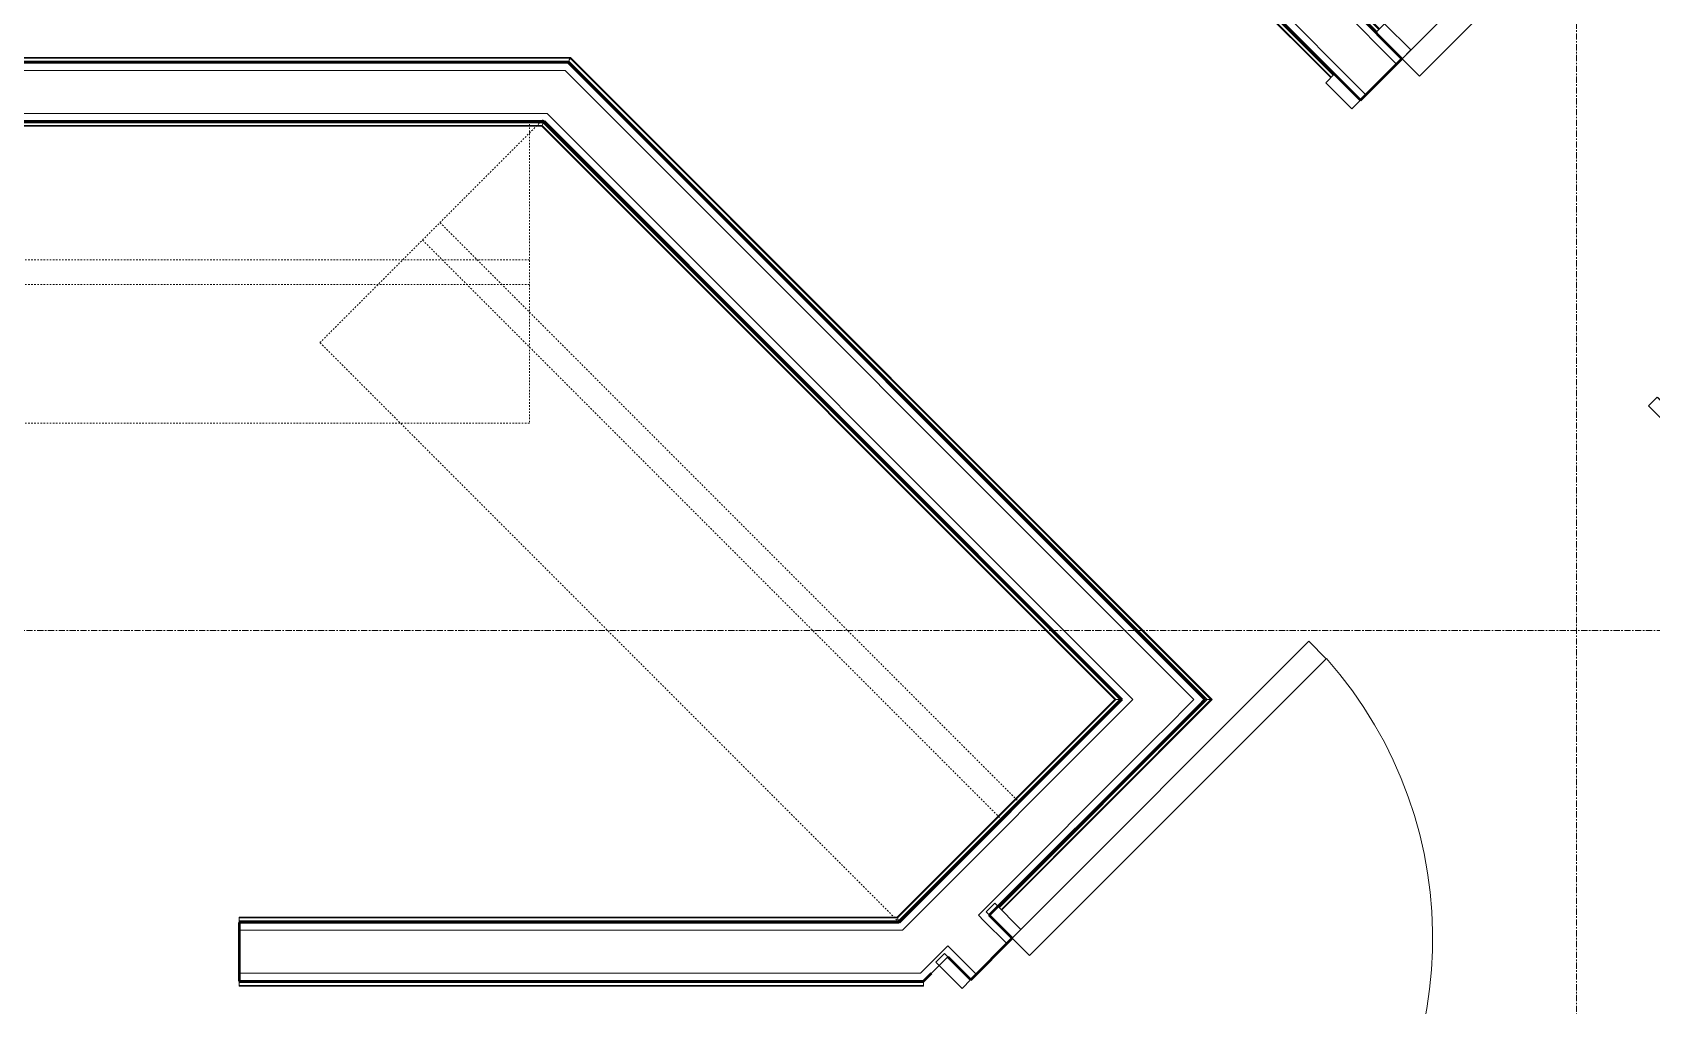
# Model space of a CAD drawing. Header units: inches. Extents: x -4218 to -1830, y 9767 to 12426.
# Drawn here: x -3606.5 to -3475.2, y 11816.8 to 11895.6 of the extents above; entities that cross this region are included whole.
import ezdxf

# ---------------------------------------------------------------- set-up
doc = ezdxf.new("R2010")
doc.units = ezdxf.units.IN
doc.header["$MEASUREMENT"] = 0
doc.linetypes.add('Dash', pattern=[0.25, 0.125, -0.125])
doc.linetypes.add('Grid Line 1_2_', pattern=[0.875, 0.5, -0.125, 0.125, -0.125])
for name, color, linetype, lineweight in [('0-1', 7, 'Continuous', 5), ('0-2', 253, 'Continuous', 9), ('A-DOOR-1', 7, 'Continuous', 9), ('A-DOOR-2', 50, 'Continuous', 20), ('A-DOOR-FRAM-1', 50, 'Continuous', 20), ('A-WALL-1', 250, 'Continuous', 50), ('A-WALL-2', 10, 'Continuous', 13), ('A-WALL-3', 254, 'Continuous', 9), ('A-WALL-4', 253, 'Continuous', 9), ('A-WALL-5', 252, 'Continuous', 9), ('A-WALL-6', 7, 'Continuous', 9), ('Q-CASE-HDLN-1', 7, 'Dash', 9), ('S-GRID-1', 1, 'Grid Line 1_2_', 9)]:
    doc.layers.add(name, color=color, linetype=linetype, lineweight=lineweight)

# ---------------------------------------------------------------- blocks, each defined once
blk = doc.blocks.new('Basic Wall _ INT - W4BØF - _5_8 GYP - 2X4 WOOD_BATT_ - 5_8 GYP_ - ___-2689836-BACKGROUND - 3RD FLOOR')
at = {"layer": 'A-WALL-4'}
for p, q in [((-3536.35, 11823.92), (-3536.38, 11823.98)), ((-3536.29, 11823.77), (-3536.35, 11823.92)), ((-3536.26, 11823.7), (-3536.29, 11823.77)), ((-3536.21, 11823.56), (-3536.22, 11823.59))]:
    blk.add_line(p, q, dxfattribs=at)
at = {"layer": 'A-WALL-5'}
for p, q in [((-3623.7, 11823.92), (-3666.55, 11823.92)), ((-3666.55, 11823.56), (-3623.7, 11823.56)), ((-3623.7, 11823.92), (-3623.7, 11823.98)), ((-3623.7, 11823.77), (-3623.7, 11823.92)), ((-3623.7, 11823.7), (-3623.7, 11823.77)), ((-3623.7, 11823.56), (-3623.7, 11823.59)), ((-3589.7, 11823.98), (-3589.7, 11823.92)), ((-3589.7, 11823.92), (-3589.7, 11823.77)), ((-3536.35, 11823.92), (-3589.7, 11823.92)), ((-3589.7, 11823.77), (-3589.7, 11823.7)), ((-3589.7, 11823.59), (-3589.7, 11823.56)), ((-3589.7, 11823.56), (-3536.21, 11823.56))]:
    blk.add_line(p, q, dxfattribs=at)
at = {"layer": 'A-WALL-6'}
for p, q in [((-3623.7, 11823.98), (-3666.55, 11823.98)), ((-3623.7, 11823.69), (-3666.55, 11823.69)), ((-3623.7, 11823.98), (-3623.7, 11823.69)), ((-3623.7, 11823.69), (-3623.7, 11823.61)), ((-3623.7, 11823.61), (-3623.7, 11823.56)), ((-3589.7, 11823.69), (-3589.7, 11823.98)), ((-3536.38, 11823.98), (-3589.7, 11823.98)), ((-3536.26, 11823.69), (-3589.7, 11823.69)), ((-3589.7, 11823.61), (-3589.7, 11823.69)), ((-3589.7, 11823.56), (-3589.7, 11823.61))]:
    blk.add_line(p, q, dxfattribs=at)
at = {"layer": 'A-WALL-6', "flags": 128}
for points in [[(-3536.38, 11823.98), (-3536.33, 11823.86), (-3536.29, 11823.77), (-3536.27, 11823.71), (-3536.26, 11823.69)], [(-3536.26, 11823.69), (-3536.26, 11823.69), (-3536.25, 11823.68), (-3536.25, 11823.67), (-3536.24, 11823.65), (-3536.23, 11823.63), (-3536.22, 11823.61)]]:
    blk.add_lwpolyline(points, dxfattribs=at)
blk = doc.blocks.new('Basic Wall _ INT - W4BØF - _5_8 GYP - 2X4 WOOD_BATT_ - 5_8 GYP_ - ___-2689835-BACKGROUND - 3RD FLOOR')
at = {"layer": 'A-WALL-5'}
for p, q in [((-3589.7, 11818.81), (-3589.7, 11818.79)), ((-3589.7, 11818.81), (-3534.24, 11818.81)), ((-3589.7, 11818.67), (-3589.7, 11818.61)), ((-3589.7, 11818.61), (-3589.7, 11818.46)), ((-3589.7, 11818.46), (-3589.7, 11818.4)), ((-3534.24, 11818.46), (-3589.7, 11818.46)), ((-3534.24, 11818.79), (-3534.24, 11818.81)), ((-3534.24, 11818.61), (-3534.24, 11818.67)), ((-3534.24, 11818.46), (-3534.24, 11818.61)), ((-3534.24, 11818.4), (-3534.24, 11818.46))]:
    blk.add_line(p, q, dxfattribs=at)
at = {"layer": 'A-WALL-6'}
for p, q in [((-3589.7, 11818.77), (-3589.7, 11818.81)), ((-3589.7, 11818.69), (-3589.7, 11818.77)), ((-3589.7, 11818.69), (-3534.24, 11818.69)), ((-3589.7, 11818.4), (-3589.7, 11818.69)), ((-3534.24, 11818.4), (-3589.7, 11818.4)), ((-3534.24, 11818.81), (-3534.24, 11818.77)), ((-3534.24, 11818.77), (-3534.24, 11818.69)), ((-3534.24, 11818.69), (-3534.24, 11818.4))]:
    blk.add_line(p, q, dxfattribs=at)
blk = doc.blocks.new('Basic Wall _ INT - W4BØF - _5_8 GYP - 2X4 WOOD_BATT_ - 5_8 GYP_ - ___-2689842-BACKGROUND - 3RD FLOOR')
at = {"layer": 'A-WALL-4'}
for p, q in [((-3563.03, 11893.21), (-3563.04, 11893.19)), ((-3562.95, 11893.39), (-3562.98, 11893.33)), ((-3562.89, 11893.54), (-3562.95, 11893.4)), ((-3562.86, 11893.6), (-3562.89, 11893.54)), ((-3511.45, 11841.6), (-3511.42, 11841.6)), ((-3511.25, 11841.6), (-3511.16, 11841.6)), ((-3511.16, 11841.6), (-3510.95, 11841.6)), ((-3510.95, 11841.6), (-3510.86, 11841.6))]:
    blk.add_line(p, q, dxfattribs=at)
at = {"layer": 'A-WALL-5'}
for p, q in [((-3563.04, 11893.19), (-3511.45, 11841.6)), ((-3510.95, 11841.6), (-3562.89, 11893.54))]:
    blk.add_line(p, q, dxfattribs=at)
at = {"layer": 'A-WALL-6'}
for p, q in [((-3511.27, 11841.6), (-3562.98, 11893.31)), ((-3510.86, 11841.6), (-3562.86, 11893.6))]:
    blk.add_line(p, q, dxfattribs=at)
at = {"layer": 'A-WALL-6', "flags": 128}
for points in [[(-3563.02, 11893.23), (-3563.01, 11893.25), (-3563, 11893.27), (-3562.99, 11893.29), (-3562.99, 11893.3), (-3562.99, 11893.31), (-3562.98, 11893.31)], [(-3562.98, 11893.31), (-3562.98, 11893.33), (-3562.95, 11893.39), (-3562.91, 11893.48), (-3562.86, 11893.6)], [(-3511.27, 11841.6), (-3511.28, 11841.6), (-3511.29, 11841.6), (-3511.31, 11841.6), (-3511.33, 11841.6), (-3511.36, 11841.6), (-3511.39, 11841.6)], [(-3510.86, 11841.6), (-3511.03, 11841.6), (-3511.16, 11841.6), (-3511.25, 11841.6), (-3511.27, 11841.6)]]:
    blk.add_lwpolyline(points, dxfattribs=at)
blk = doc.blocks.new('Basic Wall _ INT - W4BØF - _5_8 GYP - 2X4 WOOD_BATT_ - 5_8 GYP_ - ___-2689841-BACKGROUND - 3RD FLOOR')
at = {"layer": 'A-WALL-4'}
for p, q in [((-3565.15, 11888.09), (-3565.17, 11888.03)), ((-3565.09, 11888.23), (-3565.15, 11888.09)), ((-3565.06, 11888.3), (-3565.09, 11888.24)), ((-3565, 11888.44), (-3565.01, 11888.42)), ((-3518.75, 11841.6), (-3518.66, 11841.6)), ((-3518.66, 11841.6), (-3518.46, 11841.6)), ((-3518.45, 11841.6), (-3518.37, 11841.6)), ((-3518.2, 11841.6), (-3518.17, 11841.6))]:
    blk.add_line(p, q, dxfattribs=at)
at = {"layer": 'A-WALL-5'}
for p, q in [((-3518.66, 11841.6), (-3565.15, 11888.09)), ((-3565, 11888.44), (-3518.17, 11841.6))]:
    blk.add_line(p, q, dxfattribs=at)
at = {"layer": 'A-WALL-6'}
for p, q in [((-3518.75, 11841.6), (-3565.17, 11888.03)), ((-3565.06, 11888.31), (-3518.34, 11841.6))]:
    blk.add_line(p, q, dxfattribs=at)
at = {"layer": 'A-WALL-6', "flags": 128}
for points in [[(-3565.17, 11888.03), (-3565.13, 11888.15), (-3565.09, 11888.24), (-3565.06, 11888.29), (-3565.06, 11888.31)], [(-3565.06, 11888.31), (-3565.05, 11888.32), (-3565.05, 11888.33), (-3565.05, 11888.34), (-3565.04, 11888.36), (-3565.03, 11888.38), (-3565.02, 11888.4)], [(-3518.34, 11841.6), (-3518.37, 11841.6), (-3518.45, 11841.6), (-3518.58, 11841.6), (-3518.75, 11841.6)], [(-3518.23, 11841.6), (-3518.26, 11841.6), (-3518.29, 11841.6), (-3518.31, 11841.6), (-3518.33, 11841.6), (-3518.34, 11841.6), (-3518.34, 11841.6)]]:
    blk.add_lwpolyline(points, dxfattribs=at)
blk = doc.blocks.new('OD_CW_Closet - OD_CW_Closet-3110467-BACKGROUND - 3RD FLOOR')
at = {"layer": 'Q-CASE-HDLN-1'}
for p, q in [((0.74, -24), (0.74, 1.51)), ((0.74, 1.51), (67.13, 1.51)), ((67.13, 1.51), (67.13, -24)), ((0.74, -10.24), (67.13, -10.24)), ((0.74, -12.24), (67.13, -12.24)), ((67.13, -24), (0.74, -24))]:
    blk.add_line(p, q, dxfattribs=at)
blk = doc.blocks.new('OD_CW_Closet - OD_CW_Closet-3109491-BACKGROUND - 3RD FLOOR')
at = {"layer": 'Q-CASE-HDLN-1'}
for p, q in [((0.74, -24), (0.74, 0.45)), ((0.74, 0.45), (102.1, 0.45)), ((102.1, 0.45), (102.1, -24)), ((0.74, -10.78), (102.1, -10.78)), ((0.74, -12.78), (102.1, -12.78)), ((102.1, -24), (0.74, -24))]:
    blk.add_line(p, q, dxfattribs=at)
blk = doc.blocks.new('Basic Wall _ INT - W4BØF - _5_8 GYP - 2X4 WOOD_BATT_ - 5_8 GYP_ - ___-2689847-BACKGROUND - 3RD FLOOR')
at = {"layer": 'A-WALL-4'}
for p, q in [((-3667.55, 11888.44), (-3667.52, 11888.42)), ((-3667.41, 11888.3), (-3667.35, 11888.24)), ((-3667.34, 11888.23), (-3667.2, 11888.09)), ((-3667.2, 11888.09), (-3667.14, 11888.03)), ((-3565.17, 11888.03), (-3565.15, 11888.09)), ((-3565.15, 11888.09), (-3565.09, 11888.23)), ((-3565.09, 11888.24), (-3565.06, 11888.3)), ((-3565.01, 11888.42), (-3565, 11888.44))]:
    blk.add_line(p, q, dxfattribs=at)
at = {"layer": 'A-WALL-5'}
for p, q in [((-3565, 11888.44), (-3667.55, 11888.44)), ((-3667.2, 11888.09), (-3565.15, 11888.09))]:
    blk.add_line(p, q, dxfattribs=at)
at = {"layer": 'A-WALL-6'}
for p, q in [((-3667.51, 11888.4), (-3667.55, 11888.44)), ((-3667.42, 11888.31), (-3565.06, 11888.31)), ((-3667.14, 11888.03), (-3565.17, 11888.03))]:
    blk.add_line(p, q, dxfattribs=at)
at = {"layer": 'A-WALL-6', "flags": 128}
for points in [[(-3667.42, 11888.31), (-3667.43, 11888.32), (-3667.43, 11888.33), (-3667.45, 11888.34), (-3667.46, 11888.36), (-3667.48, 11888.38), (-3667.51, 11888.4)], [(-3667.14, 11888.03), (-3667.25, 11888.15), (-3667.35, 11888.24), (-3667.4, 11888.29), (-3667.42, 11888.31)], [(-3565.06, 11888.31), (-3565.06, 11888.29), (-3565.09, 11888.24), (-3565.13, 11888.15), (-3565.17, 11888.03)], [(-3565.02, 11888.4), (-3565.03, 11888.38), (-3565.04, 11888.36), (-3565.05, 11888.34), (-3565.05, 11888.33), (-3565.05, 11888.32), (-3565.06, 11888.31)]]:
    blk.add_lwpolyline(points, dxfattribs=at)
blk = doc.blocks.new('Basic Wall _ INT - W4BØF - _5_8 GYP - 2X4 WOOD_BATT_ - 5_8 GYP_ - ___-2689848-BACKGROUND - 3RD FLOOR')
at = {"layer": 'A-WALL-4'}
for p, q in [((-3563.04, 11893.19), (-3563.03, 11893.21)), ((-3562.98, 11893.33), (-3562.95, 11893.39)), ((-3562.95, 11893.4), (-3562.89, 11893.54)), ((-3562.89, 11893.54), (-3562.86, 11893.6))]:
    blk.add_line(p, q, dxfattribs=at)
at = {"layer": 'A-WALL-5'}
for p, q in [((-3667.55, 11893.6), (-3667.55, 11893.54)), ((-3667.55, 11893.54), (-3667.55, 11893.4)), ((-3667.55, 11893.54), (-3562.89, 11893.54)), ((-3667.55, 11893.39), (-3667.55, 11893.33)), ((-3667.55, 11893.21), (-3667.55, 11893.19)), ((-3563.04, 11893.19), (-3667.55, 11893.19))]:
    blk.add_line(p, q, dxfattribs=at)
at = {"layer": 'A-WALL-6'}
for p, q in [((-3667.55, 11893.31), (-3667.55, 11893.6)), ((-3667.55, 11893.6), (-3562.86, 11893.6)), ((-3562.98, 11893.31), (-3667.55, 11893.31)), ((-3667.55, 11893.23), (-3667.55, 11893.31)), ((-3667.55, 11893.19), (-3667.55, 11893.23))]:
    blk.add_line(p, q, dxfattribs=at)
at = {"layer": 'A-WALL-6', "flags": 128}
for points in [[(-3562.98, 11893.31), (-3562.99, 11893.31), (-3562.99, 11893.3), (-3562.99, 11893.29), (-3563, 11893.27), (-3563.01, 11893.25), (-3563.02, 11893.23)], [(-3562.86, 11893.6), (-3562.91, 11893.48), (-3562.95, 11893.39), (-3562.98, 11893.33), (-3562.98, 11893.31)]]:
    blk.add_lwpolyline(points, dxfattribs=at)
blk = doc.blocks.new('Basic Wall _ INT - W4BØF - _5_8 GYP - 2X4 WOOD_BATT_ - 5_8 GYP_ - ___-2689852-BACKGROUND - 3RD FLOOR')
at = {"layer": 'A-WALL-4'}
for p, q in [((-3511.42, 11841.6), (-3511.45, 11841.6)), ((-3511.16, 11841.6), (-3511.25, 11841.6)), ((-3510.95, 11841.6), (-3511.16, 11841.6)), ((-3510.86, 11841.6), (-3510.95, 11841.6))]:
    blk.add_line(p, q, dxfattribs=at)
at = {"layer": 'A-WALL-5'}
for p, q in [((-3528.21, 11824.84), (-3511.45, 11841.6)), ((-3510.95, 11841.6), (-3527.96, 11824.59))]:
    blk.add_line(p, q, dxfattribs=at)
at = {"layer": 'A-WALL-6'}
for p, q in [((-3528.12, 11824.75), (-3511.27, 11841.6)), ((-3510.86, 11841.6), (-3527.92, 11824.55))]:
    blk.add_line(p, q, dxfattribs=at)
at = {"layer": 'A-WALL-6', "flags": 128}
for points in [[(-3511.39, 11841.6), (-3511.36, 11841.6), (-3511.33, 11841.6), (-3511.31, 11841.6), (-3511.29, 11841.6), (-3511.28, 11841.6), (-3511.27, 11841.6)], [(-3511.27, 11841.6), (-3511.25, 11841.6), (-3511.16, 11841.6), (-3511.03, 11841.6), (-3510.86, 11841.6)]]:
    blk.add_lwpolyline(points, dxfattribs=at)
blk = doc.blocks.new('Basic Wall _ INT - W4BØF - _5_8 GYP - 2X4 WOOD_BATT_ - 5_8 GYP_ - ___-2689851-BACKGROUND - 3RD FLOOR')
at = {"layer": 'A-WALL-4'}
for p, q in [((-3518.66, 11841.6), (-3518.75, 11841.6)), ((-3518.46, 11841.6), (-3518.66, 11841.6)), ((-3518.37, 11841.6), (-3518.45, 11841.6)), ((-3518.17, 11841.6), (-3518.2, 11841.6)), ((-3536.38, 11823.98), (-3536.35, 11823.92)), ((-3536.35, 11823.92), (-3536.29, 11823.77)), ((-3536.29, 11823.77), (-3536.26, 11823.7)), ((-3536.22, 11823.59), (-3536.21, 11823.56))]:
    blk.add_line(p, q, dxfattribs=at)
at = {"layer": 'A-WALL-5'}
for p, q in [((-3518.66, 11841.6), (-3536.35, 11823.92)), ((-3536.21, 11823.56), (-3518.17, 11841.6))]:
    blk.add_line(p, q, dxfattribs=at)
at = {"layer": 'A-WALL-6'}
for p, q in [((-3518.75, 11841.6), (-3536.38, 11823.98)), ((-3518.34, 11841.6), (-3536.26, 11823.69))]:
    blk.add_line(p, q, dxfattribs=at)
at = {"layer": 'A-WALL-6', "flags": 128}
for points in [[(-3518.75, 11841.6), (-3518.58, 11841.6), (-3518.45, 11841.6), (-3518.37, 11841.6), (-3518.34, 11841.6)], [(-3518.34, 11841.6), (-3518.34, 11841.6), (-3518.33, 11841.6), (-3518.31, 11841.6), (-3518.29, 11841.6), (-3518.26, 11841.6), (-3518.23, 11841.6)], [(-3536.26, 11823.69), (-3536.27, 11823.71), (-3536.29, 11823.77), (-3536.33, 11823.86), (-3536.38, 11823.98)], [(-3536.22, 11823.61), (-3536.23, 11823.63), (-3536.24, 11823.65), (-3536.25, 11823.67), (-3536.25, 11823.68), (-3536.26, 11823.69), (-3536.26, 11823.69)]]:
    blk.add_lwpolyline(points, dxfattribs=at)
blk = doc.blocks.new('SWING - SINGLE - FLUSH - 2-10 x 6-8 - PRIVACY-3199405-BACKGROUND - 3RD FLOOR')
at = {"layer": 'A-DOOR-1'}
blk.add_arc((17, -2.38), 34.07, 180, 266.6343, dxfattribs=at)
at = {"layer": 'A-DOOR-2'}
for p, q in [((15, -2.38), (15, -36.38)), ((17, -2.38), (15, -2.38)), ((17, -2.38), (17, -36.38)), ((17, -36.38), (15, -36.38))]:
    blk.add_line(p, q, dxfattribs=at)
at = {"layer": 'A-DOOR-FRAM-1'}
for p, q in [((-20, 2.37), (-20, 3.37)), ((-20, 3.37), (-17, 3.37)), ((-17, 3.37), (-17, 2.37)), ((17, 2.37), (17, 3.37)), ((17, 3.37), (20, 3.37)), ((20, 3.37), (20, 2.37)), ((-17, 2.37), (-20, 2.37)), ((20, 2.37), (17, 2.37)), ((-20, -2.38), (-17, -2.38)), ((-20, -3.38), (-20, -2.38)), ((-17, -2.38), (-17, -3.38)), ((17, -2.38), (20, -2.38)), ((17, -3.38), (17, -2.38)), ((20, -2.38), (20, -3.38)), ((-17, -3.38), (-20, -3.38)), ((20, -3.38), (17, -3.38))]:
    blk.add_line(p, q, dxfattribs=at)
blk = doc.blocks.new('Basic Wall _ INT - W4BØF - _5_8 GYP - 2X4 WOOD_BATT_ - 5_8 GYP_ - ___-2689855-BACKGROUND - 3RD FLOOR')
at = {"layer": 'A-WALL-4'}
for p, q in [((-3518.72, 11916.79), (-3518.75, 11916.78)), ((-3518.55, 11916.87), (-3518.61, 11916.84)), ((-3518.4, 11916.93), (-3518.54, 11916.87)), ((-3518.34, 11916.96), (-3518.4, 11916.93)), ((-3502.85, 11901.38), (-3502.77, 11901.3)), ((-3499.45, 11897.48), (-3502.8, 11900.84)), ((-3502.76, 11901.3), (-3502.7, 11901.23)), ((-3502.56, 11901.09), (-3502.11, 11900.65)), ((-3502.07, 11900.6), (-3499.64, 11898.17)), ((-3499.63, 11898.16), (-3499.2, 11897.73)), ((-3499.05, 11897.59), (-3498.99, 11897.52)), ((-3498.99, 11897.52), (-3498.91, 11897.44)), ((-3495.47, 11893.5), (-3497.59, 11895.63)), ((-3469.31, 11867.34), (-3471.43, 11869.46)), ((-3457.67, 11856.2), (-3457.55, 11856.08)), ((-3457.55, 11856.08), (-3457.46, 11855.99)), ((-3457.46, 11855.99), (-3457.4, 11855.93)), ((-3453, 11851.04), (-3457.75, 11855.79)), ((-3457.26, 11855.79), (-3456.64, 11855.17)), ((-3456.63, 11855.16), (-3453.13, 11851.66)), ((-3453.09, 11851.63), (-3452.51, 11851.04)), ((-3452.36, 11850.89), (-3452.3, 11850.84)), ((-3452.3, 11850.84), (-3452.21, 11850.75)), ((-3452.21, 11850.74), (-3452.09, 11850.63)), ((-3445.24, 11843.77), (-3445.14, 11843.68)), ((-3445.13, 11843.66), (-3445.05, 11843.58)), ((-3445.04, 11843.57), (-3444.99, 11843.53)), ((-3444.85, 11842.88), (-3444.83, 11842.9)), ((-3444.81, 11843.35), (-3444.6, 11843.13)), ((-3444.7, 11843.03), (-3444.64, 11843.09)), ((-3444.6, 11843.13), (-3444.56, 11843.18))]:
    blk.add_line(p, q, dxfattribs=at)
at = {"layer": 'A-WALL-5'}
for p, q in [((-3502.8, 11900.84), (-3518.75, 11916.78)), ((-3518.4, 11916.93), (-3502.85, 11901.38)), ((-3502.8, 11901.43), (-3502.72, 11901.34)), ((-3502.72, 11901.34), (-3502.66, 11901.28)), ((-3502.27, 11900.49), (-3502.72, 11900.93)), ((-3502.51, 11901.13), (-3499.6, 11898.22)), ((-3499.8, 11898.01), (-3502.26, 11900.47)), ((-3499.36, 11897.57), (-3499.8, 11898.01)), ((-3499.59, 11898.21), (-3499.15, 11897.77)), ((-3497.61, 11895.64), (-3499.42, 11897.45)), ((-3499.01, 11897.63), (-3498.95, 11897.57)), ((-3498.95, 11897.57), (-3498.86, 11897.48)), ((-3498.91, 11897.44), (-3497.34, 11895.87)), ((-3457.75, 11855.79), (-3469.31, 11867.34)), ((-3469.06, 11867.59), (-3457.68, 11856.21)), ((-3457.58, 11856.2), (-3457.46, 11856.08)), ((-3457.46, 11856.08), (-3457.37, 11855.99)), ((-3457.37, 11855.99), (-3457.31, 11855.93)), ((-3456.95, 11855.17), (-3457.58, 11855.79)), ((-3457.17, 11855.79), (-3456.55, 11855.17)), ((-3453.45, 11851.66), (-3456.89, 11855.1)), ((-3456.54, 11855.16), (-3452.42, 11851.04)), ((-3452.83, 11851.04), (-3453.44, 11851.65)), ((-3444.85, 11842.88), (-3453, 11851.04)), ((-3452.27, 11850.89), (-3452.22, 11850.84)), ((-3452.21, 11850.84), (-3452.12, 11850.75)), ((-3452.12, 11850.74), (-3452, 11850.63)), ((-3452.09, 11850.63), (-3445.26, 11843.79)), ((-3445.24, 11843.86), (-3445.14, 11843.76)), ((-3445.13, 11843.75), (-3445.05, 11843.67)), ((-3445.04, 11843.66), (-3444.99, 11843.61)), ((-3444.82, 11842.91), (-3444.85, 11842.88)), ((-3444.76, 11842.97), (-3444.84, 11843.05)), ((-3444.78, 11842.96), (-3444.82, 11842.91)), ((-3444.81, 11843.43), (-3444.56, 11843.18)), ((-3444.76, 11842.97), (-3444.78, 11842.96)), ((-3444.56, 11843.18), (-3444.76, 11842.97)), ((-3444.76, 11842.97), (-3444.76, 11842.97))]:
    blk.add_line(p, q, dxfattribs=at)
at = {"layer": 'A-WALL-6'}
for p, q in [((-3502.72, 11900.93), (-3518.62, 11916.84)), ((-3518.34, 11916.96), (-3502.8, 11901.43)), ((-3497.5, 11895.71), (-3499.36, 11897.57)), ((-3498.86, 11897.48), (-3497.3, 11895.92)), ((-3457.58, 11855.79), (-3469.22, 11867.43)), ((-3469.01, 11867.63), (-3457.59, 11856.21)), ((-3444.85, 11843.06), (-3452.83, 11851.04)), ((-3452, 11850.63), (-3445.26, 11843.88))]:
    blk.add_line(p, q, dxfattribs=at)
at = {"layer": 'A-WALL-6', "flags": 128}
for points in [[(-3518.71, 11916.8), (-3518.68, 11916.81), (-3518.66, 11916.82), (-3518.65, 11916.83), (-3518.63, 11916.83), (-3518.63, 11916.84), (-3518.62, 11916.84)], [(-3518.62, 11916.84), (-3518.6, 11916.84), (-3518.55, 11916.87), (-3518.45, 11916.91), (-3518.34, 11916.96)]]:
    blk.add_lwpolyline(points, dxfattribs=at)
blk = doc.blocks.new('Basic Wall _ INT - W4BØF - _5_8 GYP - 2X4 WOOD_BATT_ - 5_8 GYP_ - ___-2689856-BACKGROUND - 3RD FLOOR')
at = {"layer": 'A-WALL-4'}
for p, q in [((-3523.85, 11914.67), (-3523.91, 11914.65)), ((-3523.7, 11914.73), (-3523.85, 11914.67)), ((-3523.64, 11914.76), (-3523.7, 11914.73)), ((-3523.5, 11914.82), (-3523.52, 11914.81)), ((-3498.83, 11890.15), (-3500.95, 11892.27)), ((-3472.66, 11863.98), (-3474.75, 11866.07)), ((-3445.26, 11836.08), (-3445.14, 11835.96)), ((-3444.87, 11836.15), (-3444.85, 11836.17))]:
    blk.add_line(p, q, dxfattribs=at)
at = {"layer": 'A-WALL-5'}
for p, q in [((-3523.85, 11914.67), (-3501.2, 11892.02)), ((-3500.95, 11892.27), (-3523.5, 11914.82)), ((-3444.85, 11836.17), (-3472.66, 11863.98)), ((-3472.91, 11863.73), (-3445.26, 11836.08)), ((-3445.26, 11836), (-3445.14, 11835.88)), ((-3445.06, 11835.96), (-3445.11, 11835.91)), ((-3444.94, 11836.08), (-3444.99, 11836.02)), ((-3444.92, 11836.1), (-3444.94, 11836.08)), ((-3444.91, 11836.11), (-3444.92, 11836.1)), ((-3444.89, 11836.12), (-3444.91, 11836.11))]:
    blk.add_line(p, q, dxfattribs=at)
at = {"layer": 'A-WALL-6'}
for p, q in [((-3523.91, 11914.65), (-3501.24, 11891.97)), ((-3523.62, 11914.77), (-3501.04, 11892.18)), ((-3472.75, 11863.89), (-3444.94, 11836.08)), ((-3472.96, 11863.69), (-3445.26, 11836)), ((-3444.88, 11836.14), (-3444.89, 11836.12)), ((-3444.85, 11836.17), (-3444.88, 11836.14))]:
    blk.add_line(p, q, dxfattribs=at)
at = {"layer": 'A-WALL-6', "flags": 128}
for points in [[(-3523.91, 11914.65), (-3523.79, 11914.7), (-3523.7, 11914.73), (-3523.64, 11914.76), (-3523.62, 11914.77)], [(-3523.62, 11914.77), (-3523.62, 11914.77), (-3523.61, 11914.77), (-3523.6, 11914.78), (-3523.58, 11914.78), (-3523.56, 11914.79), (-3523.54, 11914.8)]]:
    blk.add_lwpolyline(points, dxfattribs=at)
blk = doc.blocks.new('CTR - 1st Phase - Unit Layouts_rvt-1-BACKGROUND - 3RD FLOOR')
at = {"layer": 'A-WALL-1'}
for p, q in [((-3518.75, 11910.07), (-3498.83, 11890.15)), ((-3495.47, 11893.5), (-3499.45, 11897.48)), ((-3569.75, 11893.19), (-3667.55, 11893.19)), ((-3563.92, 11893.19), (-3569.75, 11893.19)), ((-3563.04, 11893.19), (-3563.92, 11893.19)), ((-3511.45, 11841.6), (-3563.04, 11893.19)), ((-3498.83, 11890.15), (-3495.47, 11893.5)), ((-3667.55, 11888.44), (-3565, 11888.44)), ((-3565, 11888.44), (-3518.17, 11841.6)), ((-3518.17, 11841.6), (-3536.21, 11823.56)), ((-3511.89, 11841.16), (-3511.45, 11841.6)), ((-3514.81, 11838.24), (-3511.89, 11841.16)), ((-3528.92, 11824.14), (-3514.81, 11838.24)), ((-3536.21, 11823.56), (-3589.7, 11823.56)), ((-3589.7, 11823.56), (-3589.7, 11818.81)), ((-3527.06, 11822.28), (-3528.92, 11824.14)), ((-3530.42, 11818.92), (-3527.06, 11822.28)), ((-3532.28, 11820.78), (-3530.42, 11818.92)), ((-3534.24, 11818.81), (-3533.61, 11819.44)), ((-3589.7, 11818.81), (-3534.24, 11818.81))]:
    blk.add_line(p, q, dxfattribs=at)
at = {"layer": 'A-WALL-2'}
for p, q in [((-3498.39, 11890.59), (-3518.75, 11910.95)), ((-3495.91, 11893.06), (-3500.33, 11897.48)), ((-3569.13, 11892.56), (-3667.55, 11892.56)), ((-3569.13, 11892.56), (-3568.24, 11892.56)), ((-3568.24, 11892.56), (-3563.29, 11892.56)), ((-3563.29, 11892.56), (-3512.33, 11841.6)), ((-3565.63, 11889.06), (-3667.55, 11889.06)), ((-3565.63, 11889.06), (-3564.74, 11889.06)), ((-3564.74, 11889.06), (-3517.28, 11841.6)), ((-3517.28, 11841.6), (-3517.73, 11841.16)), ((-3512.33, 11841.6), (-3514.81, 11839.13)), ((-3535.32, 11823.56), (-3517.73, 11841.16)), ((-3514.81, 11839.13), (-3515.25, 11838.69)), ((-3529.8, 11824.14), (-3515.25, 11838.69)), ((-3535.32, 11823.56), (-3535.95, 11822.94)), ((-3529.36, 11823.69), (-3529.8, 11824.14)), ((-3529.36, 11823.69), (-3527.5, 11821.84)), ((-3589.7, 11822.94), (-3535.95, 11822.94)), ((-3532.28, 11821.66), (-3534.5, 11819.44)), ((-3533.61, 11819.44), (-3532.28, 11820.78)), ((-3531.83, 11821.22), (-3532.28, 11821.66)), ((-3531.83, 11821.22), (-3529.98, 11819.36)), ((-3589.7, 11819.44), (-3534.5, 11819.44))]:
    blk.add_line(p, q, dxfattribs=at)
at = {"layer": 'A-WALL-3'}
for p, q in [((-3495.47, 11893.5), (-3497.59, 11895.63)), ((-3500.95, 11892.27), (-3498.83, 11890.15))]:
    blk.add_line(p, q, dxfattribs=at)
at = {"layer": 'A-WALL-4'}
for p, q in [((-3518.75, 11910.07), (-3500.95, 11892.27)), ((-3569.75, 11893.19), (-3667.55, 11893.19)), ((-3569.75, 11893.19), (-3563.04, 11893.19)), ((-3511.45, 11841.6), (-3563.04, 11893.19)), ((-3667.55, 11888.44), (-3565, 11888.44)), ((-3565, 11888.44), (-3518.17, 11841.6)), ((-3518.17, 11841.6), (-3536.21, 11823.56)), ((-3511.45, 11841.6), (-3514.81, 11838.24)), ((-3528.21, 11824.84), (-3514.81, 11838.24)), ((-3536.21, 11823.56), (-3589.7, 11823.56)), ((-3589.7, 11818.81), (-3534.24, 11818.81))]:
    blk.add_line(p, q, dxfattribs=at)
at = {"layer": 'A-WALL-5'}
for p, q in [((-3495.47, 11893.5), (-3498.83, 11890.15)), ((-3589.7, 11818.81), (-3589.7, 11823.56)), ((-3527.06, 11822.28), (-3530.42, 11818.92)), ((-3532.98, 11820.07), (-3534.24, 11818.81))]:
    blk.add_line(p, q, dxfattribs=at)
at = {"layer": '0-2'}
for name, p, rotation in [('SWING - SINGLE - FLUSH - 2-10 x 6-8 - PRIVACY-3199405-BACKGROUND - 3RD FLOOR', (-3485.13, 11879.8), 134.9999999999904), ('OD_CW_Closet - OD_CW_Closet-3109491-BACKGROUND - 3RD FLOOR', (-3565.44, 11864.44), 180), ('OD_CW_Closet - OD_CW_Closet-3110467-BACKGROUND - 3RD FLOOR', (-3534.62, 11824.11), 134.9999999999893), ('SWING - SINGLE - FLUSH - 2-10 x 6-8 - PRIVACY-3199405-BACKGROUND - 3RD FLOOR', (-3516.72, 11808.58), 134.9999999999929)]:
    blk.add_blockref(name, p, dxfattribs=dict(at, rotation=rotation))
for name in ['Basic Wall _ INT - W4BØF - _5_8 GYP - 2X4 WOOD_BATT_ - 5_8 GYP_ - ___-2689855-BACKGROUND - 3RD FLOOR', 'Basic Wall _ INT - W4BØF - _5_8 GYP - 2X4 WOOD_BATT_ - 5_8 GYP_ - ___-2689856-BACKGROUND - 3RD FLOOR', 'Basic Wall _ INT - W4BØF - _5_8 GYP - 2X4 WOOD_BATT_ - 5_8 GYP_ - ___-2689848-BACKGROUND - 3RD FLOOR', 'Basic Wall _ INT - W4BØF - _5_8 GYP - 2X4 WOOD_BATT_ - 5_8 GYP_ - ___-2689842-BACKGROUND - 3RD FLOOR', 'Basic Wall _ INT - W4BØF - _5_8 GYP - 2X4 WOOD_BATT_ - 5_8 GYP_ - ___-2689847-BACKGROUND - 3RD FLOOR', 'Basic Wall _ INT - W4BØF - _5_8 GYP - 2X4 WOOD_BATT_ - 5_8 GYP_ - ___-2689841-BACKGROUND - 3RD FLOOR', 'Basic Wall _ INT - W4BØF - _5_8 GYP - 2X4 WOOD_BATT_ - 5_8 GYP_ - ___-2689851-BACKGROUND - 3RD FLOOR', 'Basic Wall _ INT - W4BØF - _5_8 GYP - 2X4 WOOD_BATT_ - 5_8 GYP_ - ___-2689852-BACKGROUND - 3RD FLOOR', 'Basic Wall _ INT - W4BØF - _5_8 GYP - 2X4 WOOD_BATT_ - 5_8 GYP_ - ___-2689836-BACKGROUND - 3RD FLOOR', 'Basic Wall _ INT - W4BØF - _5_8 GYP - 2X4 WOOD_BATT_ - 5_8 GYP_ - ___-2689835-BACKGROUND - 3RD FLOOR']:
    blk.add_blockref(name, (0, 0), dxfattribs=at)

msp = doc.modelspace()

# ---------------------------------------------------------------- linework, layer by layer
at = {"layer": 'S-GRID-1'}
for p, q in [((-3481.32, 9836.18), (-3481.32, 12376.81)), ((-1830.2, 11847.19), (-4168.71, 11847.19))]:
    msp.add_line(p, q, dxfattribs=at)

# ---------------------------------------------------------------- block references
at = {"layer": '0-1'}
msp.add_blockref('CTR - 1st Phase - Unit Layouts_rvt-1-BACKGROUND - 3RD FLOOR', (0, 0), dxfattribs=at)

doc.saveas('drawing.dxf')
